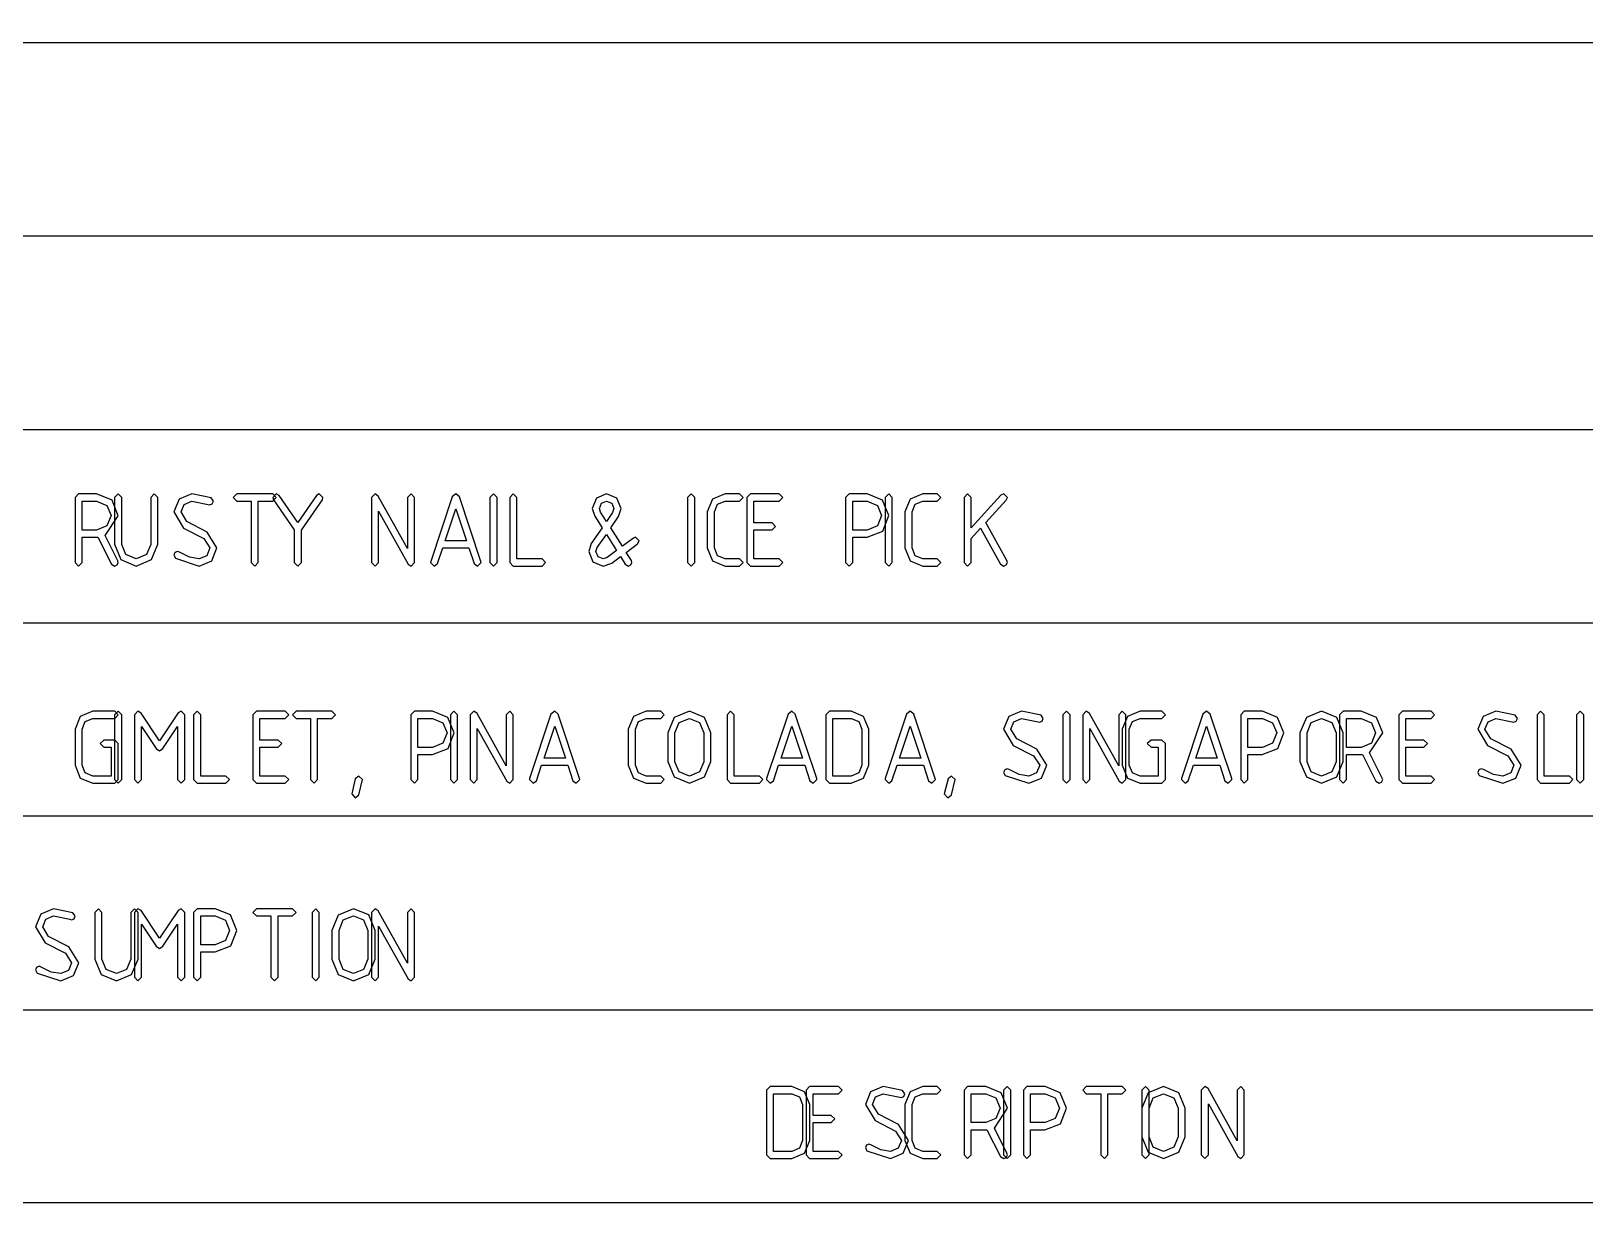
# Model space of a CAD drawing. Header units: metres. Extents: x 0 to 16.5, y 0 to 11.5.
# Drawn here: x 8.863 to 9.955, y 0.01 to 0.835 of the extents above; entities that cross this region are included whole.
import ezdxf

# ---------------------------------------------------------------- set-up
doc = ezdxf.new("R2010")
doc.units = ezdxf.units.M

msp = doc.modelspace()

# ---------------------------------------------------------------- linework, layer by layer
for points in [[(0.0104, 11.5461), (16.5118, 11.5461), (16.5118, 0.0104), (0.0104, 0.0104), (0.0104, 11.5461)], [(7.9642, 0.8264), (16.5118, 0.8264), (16.5118, 0.0104), (7.9642, 0.0104), (7.9642, 0.8264)], [(8.9243, 0.4937), (8.9199, 0.5046), (8.9091, 0.509), (8.8964, 0.509), (8.8939, 0.5064), (8.8939, 0.4608), (8.8964, 0.4583), (8.8989, 0.4608), (8.8989, 0.4786), (8.9091, 0.4786), (8.91, 0.4786), (8.9195, 0.4597), (8.9218, 0.4583), (8.9235, 0.4591), (8.9243, 0.4608), (8.9239, 0.462), (8.9152, 0.4797), (8.9243, 0.4937)], [(8.9091, 0.5039), (8.9163, 0.5009), (8.9193, 0.4938), (8.9163, 0.4866), (8.9091, 0.4836), (8.8989, 0.4836), (8.8989, 0.5039), (8.9091, 0.5039)], [(8.9495, 0.509), (8.9471, 0.5064), (8.9471, 0.4735), (8.9441, 0.4663), (8.9369, 0.4634), (8.9297, 0.4663), (8.9267, 0.4735), (8.9267, 0.5064), (8.9242, 0.509), (8.9217, 0.5064), (8.9217, 0.4736), (8.9262, 0.4628), (8.9369, 0.4583), (8.9476, 0.4628), (8.952, 0.4736), (8.952, 0.5064), (8.9495, 0.509)], [(8.9867, 0.4822), (8.9725, 0.4895), (8.9684, 0.4963), (8.9706, 0.5016), (8.976, 0.5039), (8.9876, 0.5016), (8.9886, 0.5013), (8.9904, 0.502), (8.9912, 0.5039), (8.9896, 0.5062), (8.976, 0.509), (8.9671, 0.5053), (8.9634, 0.4963), (8.9702, 0.485), (8.9845, 0.4777), (8.9887, 0.471), (8.9865, 0.4655), (8.9811, 0.4634), (8.9743, 0.4645), (8.9673, 0.468), (8.9659, 0.4685), (8.9641, 0.4677), (8.9634, 0.4659), (8.9645, 0.4638), (8.9811, 0.4583), (8.99, 0.462), (8.9937, 0.471), (8.9867, 0.4822)], [(9.0076, 0.5039), (9.0177, 0.5039), (9.0177, 0.4608), (9.0202, 0.4583), (9.0227, 0.4608), (9.0227, 0.5039), (9.0329, 0.5039), (9.0354, 0.5064), (9.0329, 0.509), (9.0076, 0.509), (9.0051, 0.5064), (9.0076, 0.5039)], [(9.0678, 0.5049), (9.0682, 0.5064), (9.0656, 0.509), (9.0636, 0.5078), (9.0506, 0.4889), (9.0375, 0.5078), (9.0354, 0.509), (9.0329, 0.5064), (9.0334, 0.5049), (9.048, 0.4837), (9.048, 0.4608), (9.0505, 0.4583), (9.0531, 0.4608), (9.0531, 0.4835), (9.0678, 0.5049)], [(9.1071, 0.5074), (9.1048, 0.509), (9.1023, 0.5064), (9.1023, 0.4608), (9.1048, 0.4583), (9.1073, 0.4608), (9.1073, 0.4968), (9.128, 0.4597), (9.1301, 0.4583), (9.1326, 0.4608), (9.1326, 0.5064), (9.1301, 0.509), (9.1276, 0.5064), (9.1276, 0.4706), (9.1071, 0.5074)], [(9.1792, 0.4616), (9.1641, 0.507), (9.1616, 0.509), (9.1591, 0.5069), (9.144, 0.4616), (9.1439, 0.4608), (9.1464, 0.4583), (9.1488, 0.4601), (9.1524, 0.471), (9.1708, 0.471), (9.1744, 0.4601), (9.1768, 0.4583), (9.1793, 0.4608), (9.1792, 0.4616)], [(9.1906, 0.4608), (9.1906, 0.5064), (9.1881, 0.509), (9.1856, 0.5064), (9.1856, 0.4608), (9.1881, 0.4583), (9.1906, 0.4608)], [(9.1995, 0.4608), (9.202, 0.4583), (9.2222, 0.4583), (9.2247, 0.4608), (9.2222, 0.4634), (9.2045, 0.4634), (9.2045, 0.5064), (9.202, 0.509), (9.1995, 0.5064), (9.1995, 0.4608)], [(9.2894, 0.474), (9.2904, 0.4761), (9.2879, 0.4786), (9.2864, 0.478), (9.2787, 0.4722), (9.2705, 0.4851), (9.276, 0.4931), (9.2778, 0.4988), (9.2748, 0.506), (9.2676, 0.509), (9.2605, 0.506), (9.2575, 0.4988), (9.2592, 0.4933), (9.2644, 0.4852), (9.2567, 0.4742), (9.255, 0.4685), (9.258, 0.4613), (9.2651, 0.4583), (9.2712, 0.4603), (9.2773, 0.4649), (9.2806, 0.4595), (9.2829, 0.4583), (9.2846, 0.4591), (9.2854, 0.4608), (9.285, 0.4622), (9.2813, 0.4679), (9.2894, 0.474)], [(9.2632, 0.4961), (9.2625, 0.4988), (9.2641, 0.5024), (9.2676, 0.5039), (9.2713, 0.5024), (9.2727, 0.4988), (9.2718, 0.496), (9.2675, 0.4896), (9.2632, 0.4961)], [(9.3295, 0.4608), (9.3295, 0.5064), (9.327, 0.509), (9.3245, 0.5064), (9.3245, 0.4608), (9.327, 0.4583), (9.3295, 0.4608)], [(9.351, 0.509), (9.3421, 0.5053), (9.3384, 0.4963), (9.3384, 0.471), (9.3421, 0.462), (9.351, 0.4583), (9.3611, 0.4583), (9.3636, 0.4608), (9.3611, 0.4634), (9.351, 0.4634), (9.3456, 0.4655), (9.3434, 0.471), (9.3434, 0.4963), (9.3456, 0.5017), (9.351, 0.5039), (9.3611, 0.5039), (9.3636, 0.5064), (9.3611, 0.509), (9.351, 0.509)], [(9.3687, 0.4583), (9.3889, 0.4583), (9.3914, 0.4608), (9.3889, 0.4634), (9.3712, 0.4634), (9.3712, 0.4837), (9.3839, 0.4837), (9.3864, 0.4862), (9.3839, 0.4887), (9.3712, 0.4887), (9.3712, 0.5039), (9.3889, 0.5039), (9.3914, 0.5064), (9.3889, 0.509), (9.3687, 0.509), (9.3661, 0.5064), (9.3661, 0.4608), (9.3687, 0.4583)], [(9.4356, 0.5064), (9.4356, 0.4608), (9.4381, 0.4583), (9.4406, 0.4608), (9.4406, 0.4786), (9.4507, 0.4786), (9.4617, 0.4828), (9.4659, 0.4938), (9.4615, 0.5046), (9.4508, 0.509), (9.4381, 0.509), (9.4356, 0.5064)], [(9.4508, 0.5039), (9.458, 0.5009), (9.4609, 0.4938), (9.458, 0.4866), (9.4508, 0.4836), (9.4406, 0.4836), (9.4406, 0.5039), (9.4508, 0.5039)], [(9.4684, 0.4608), (9.4684, 0.5064), (9.4659, 0.509), (9.4634, 0.5064), (9.4634, 0.4608), (9.4659, 0.4583), (9.4684, 0.4608)], [(9.4899, 0.509), (9.481, 0.5053), (9.4773, 0.4963), (9.4773, 0.471), (9.481, 0.462), (9.4899, 0.4583), (9.5, 0.4583), (9.5025, 0.4608), (9.5, 0.4634), (9.4899, 0.4634), (9.4845, 0.4655), (9.4823, 0.471), (9.4823, 0.4963), (9.4845, 0.5017), (9.4899, 0.5039), (9.5, 0.5039), (9.5025, 0.5064), (9.5, 0.509), (9.4899, 0.509)], [(9.5445, 0.4597), (9.5468, 0.4583), (9.5485, 0.4591), (9.5493, 0.4608), (9.5489, 0.4621), (9.5341, 0.4888), (9.5485, 0.5047), (9.5493, 0.5064), (9.5468, 0.509), (9.5448, 0.5081), (9.5239, 0.4851), (9.5239, 0.5064), (9.5214, 0.509), (9.5189, 0.5064), (9.5189, 0.4608), (9.5214, 0.4583), (9.5239, 0.4608), (9.5239, 0.4776), (9.5304, 0.4849), (9.5445, 0.4597)], [(9.1691, 0.476), (9.1541, 0.476), (9.1616, 0.4986), (9.1691, 0.476)], [(9.2681, 0.4643), (9.2651, 0.4634), (9.2616, 0.4648), (9.26, 0.4685), (9.2609, 0.4713), (9.2674, 0.4805), (9.2746, 0.4692), (9.2681, 0.4643)], [(8.9011, 0.3128), (8.8989, 0.3182), (8.8989, 0.3435), (8.9011, 0.349), (8.9065, 0.3511), (8.9218, 0.3511), (8.9243, 0.3536), (8.9218, 0.3562), (8.9065, 0.3562), (8.8976, 0.3525), (8.8939, 0.3435), (8.8939, 0.3182), (8.8976, 0.3092), (8.9065, 0.3056), (8.9218, 0.3056), (8.9243, 0.3081), (8.9243, 0.3334), (8.9218, 0.3359), (8.9142, 0.3359), (8.9116, 0.3334), (8.9142, 0.3309), (8.9193, 0.3309), (8.9193, 0.3106), (8.9065, 0.3106), (8.9011, 0.3128)], [(8.9267, 0.3081), (8.9267, 0.3536), (8.9242, 0.3562), (8.9217, 0.3536), (8.9217, 0.3081), (8.9242, 0.3056), (8.9267, 0.3081)], [(8.9663, 0.355), (8.9533, 0.3354), (8.9404, 0.3549), (8.9381, 0.3562), (8.9356, 0.3536), (8.9356, 0.3081), (8.9381, 0.3056), (8.9406, 0.3081), (8.9406, 0.3454), (8.951, 0.3299), (8.9533, 0.3283), (8.9556, 0.3299), (8.9659, 0.3454), (8.9659, 0.3081), (8.9684, 0.3056), (8.971, 0.3081), (8.971, 0.3536), (8.9684, 0.3562), (8.9663, 0.355)], [(8.9773, 0.3081), (8.9798, 0.3056), (9, 0.3056), (9.0025, 0.3081), (9, 0.3106), (8.9823, 0.3106), (8.9823, 0.3536), (8.9798, 0.3562), (8.9773, 0.3536), (8.9773, 0.3081)], [(9.0214, 0.3056), (9.0417, 0.3056), (9.0442, 0.3081), (9.0417, 0.3106), (9.0239, 0.3106), (9.0239, 0.3309), (9.0366, 0.3309), (9.0392, 0.3334), (9.0366, 0.3359), (9.0239, 0.3359), (9.0239, 0.3511), (9.0417, 0.3511), (9.0442, 0.3536), (9.0417, 0.3562), (9.0214, 0.3562), (9.0189, 0.3536), (9.0189, 0.3081), (9.0214, 0.3056)], [(9.0493, 0.3511), (9.0594, 0.3511), (9.0594, 0.3081), (9.0619, 0.3056), (9.0644, 0.3081), (9.0644, 0.3511), (9.0745, 0.3511), (9.077, 0.3536), (9.0745, 0.3562), (9.0493, 0.3562), (9.0468, 0.3536), (9.0493, 0.3511)], [(9.13, 0.3536), (9.13, 0.3081), (9.1325, 0.3056), (9.135, 0.3081), (9.135, 0.3258), (9.1452, 0.3258), (9.1561, 0.33), (9.1604, 0.341), (9.156, 0.3518), (9.1452, 0.3562), (9.1325, 0.3562), (9.13, 0.3536)], [(9.1452, 0.3511), (9.1524, 0.3481), (9.1554, 0.341), (9.1524, 0.3338), (9.1452, 0.3308), (9.135, 0.3308), (9.135, 0.3511), (9.1452, 0.3511)], [(9.1628, 0.3081), (9.1628, 0.3536), (9.1603, 0.3562), (9.1578, 0.3536), (9.1578, 0.3081), (9.1603, 0.3056), (9.1628, 0.3081)], [(9.1765, 0.3547), (9.1742, 0.3562), (9.1717, 0.3536), (9.1717, 0.3081), (9.1742, 0.3056), (9.1767, 0.3081), (9.1767, 0.344), (9.1974, 0.3069), (9.1995, 0.3056), (9.202, 0.3081), (9.202, 0.3536), (9.1995, 0.3562), (9.1971, 0.3536), (9.1971, 0.3179), (9.1765, 0.3547)], [(9.2486, 0.3089), (9.2335, 0.3542), (9.2311, 0.3562), (9.2285, 0.3541), (9.2134, 0.3089), (9.2134, 0.3081), (9.2159, 0.3056), (9.2182, 0.3073), (9.2218, 0.3182), (9.2403, 0.3182), (9.2439, 0.3073), (9.2462, 0.3056), (9.2487, 0.3081), (9.2486, 0.3089)], [(9.2954, 0.3562), (9.2865, 0.3525), (9.2828, 0.3435), (9.2828, 0.3182), (9.2865, 0.3092), (9.2954, 0.3056), (9.3056, 0.3056), (9.3081, 0.3081), (9.3056, 0.3106), (9.2954, 0.3106), (9.29, 0.3128), (9.2878, 0.3182), (9.2878, 0.3435), (9.29, 0.349), (9.2954, 0.3511), (9.3056, 0.3511), (9.3081, 0.3536), (9.3056, 0.3562), (9.2954, 0.3562)], [(9.3409, 0.341), (9.3365, 0.3518), (9.3258, 0.3562), (9.3151, 0.3517), (9.3106, 0.341), (9.3106, 0.3208), (9.3151, 0.31), (9.3258, 0.3056), (9.3365, 0.31), (9.3409, 0.3208), (9.3409, 0.341)], [(9.333, 0.3135), (9.3258, 0.3106), (9.3186, 0.3135), (9.3156, 0.3207), (9.3156, 0.341), (9.3186, 0.3483), (9.3258, 0.3511), (9.333, 0.3483), (9.3359, 0.341), (9.3359, 0.3207), (9.333, 0.3135)], [(9.3523, 0.3081), (9.3548, 0.3056), (9.375, 0.3056), (9.3775, 0.3081), (9.375, 0.3106), (9.3573, 0.3106), (9.3573, 0.3536), (9.3548, 0.3562), (9.3523, 0.3536), (9.3523, 0.3081)], [(9.4153, 0.3089), (9.4002, 0.3542), (9.3977, 0.3562), (9.3952, 0.3541), (9.3801, 0.3089), (9.38, 0.3081), (9.3825, 0.3056), (9.3849, 0.3073), (9.3885, 0.3182), (9.407, 0.3182), (9.4105, 0.3073), (9.4129, 0.3056), (9.4154, 0.3081), (9.4153, 0.3089)], [(9.4217, 0.3081), (9.4242, 0.3056), (9.4394, 0.3056), (9.4483, 0.3092), (9.452, 0.3182), (9.452, 0.3435), (9.4483, 0.3525), (9.4394, 0.3562), (9.4242, 0.3562), (9.4217, 0.3536), (9.4217, 0.3081)], [(9.4394, 0.3511), (9.4448, 0.349), (9.4471, 0.3435), (9.4471, 0.3182), (9.4448, 0.3128), (9.4394, 0.3106), (9.4267, 0.3106), (9.4267, 0.3511), (9.4394, 0.3511)], [(9.4986, 0.3089), (9.4835, 0.3542), (9.4811, 0.3562), (9.4785, 0.3541), (9.4634, 0.3089), (9.4634, 0.3081), (9.4659, 0.3056), (9.4682, 0.3073), (9.4718, 0.3182), (9.4903, 0.3182), (9.4939, 0.3073), (9.4962, 0.3056), (9.4987, 0.3081), (9.4986, 0.3089)], [(9.57, 0.3294), (9.5559, 0.3367), (9.5517, 0.3435), (9.5539, 0.3488), (9.5593, 0.3511), (9.5709, 0.3488), (9.5719, 0.3485), (9.5737, 0.3492), (9.5745, 0.3511), (9.573, 0.3534), (9.5593, 0.3562), (9.5504, 0.3525), (9.5467, 0.3435), (9.5535, 0.3322), (9.5678, 0.3249), (9.5721, 0.3182), (9.5698, 0.3128), (9.5644, 0.3106), (9.5577, 0.3117), (9.5507, 0.3152), (9.5492, 0.3157), (9.5475, 0.3149), (9.5467, 0.3132), (9.5478, 0.311), (9.5644, 0.3056), (9.5733, 0.3092), (9.577, 0.3182), (9.57, 0.3294)], [(9.5934, 0.3081), (9.5934, 0.3536), (9.5909, 0.3562), (9.5884, 0.3536), (9.5884, 0.3081), (9.5909, 0.3056), (9.5934, 0.3081)], [(9.6071, 0.3547), (9.6048, 0.3562), (9.6023, 0.3536), (9.6023, 0.3081), (9.6048, 0.3056), (9.6073, 0.3081), (9.6073, 0.344), (9.628, 0.3069), (9.6301, 0.3056), (9.6326, 0.3081), (9.6326, 0.3536), (9.6301, 0.3562), (9.6276, 0.3536), (9.6276, 0.3179), (9.6071, 0.3547)], [(9.6373, 0.3128), (9.635, 0.3182), (9.635, 0.3435), (9.6373, 0.349), (9.6426, 0.3511), (9.6579, 0.3511), (9.6604, 0.3536), (9.6579, 0.3562), (9.6426, 0.3562), (9.6337, 0.3525), (9.63, 0.3435), (9.63, 0.3182), (9.6337, 0.3092), (9.6426, 0.3056), (9.6579, 0.3056), (9.6604, 0.3081), (9.6604, 0.3334), (9.6579, 0.3359), (9.6503, 0.3359), (9.6477, 0.3334), (9.6503, 0.3309), (9.6554, 0.3309), (9.6554, 0.3106), (9.6426, 0.3106), (9.6373, 0.3128)], [(9.707, 0.3089), (9.6919, 0.3542), (9.6894, 0.3562), (9.6868, 0.3541), (9.6718, 0.3089), (9.6717, 0.3081), (9.6742, 0.3056), (9.6765, 0.3073), (9.6802, 0.3182), (9.6986, 0.3182), (9.7022, 0.3073), (9.7045, 0.3056), (9.7071, 0.3081), (9.707, 0.3089)], [(9.7134, 0.3536), (9.7134, 0.3081), (9.7159, 0.3056), (9.7184, 0.3081), (9.7184, 0.3258), (9.7285, 0.3258), (9.7395, 0.33), (9.7437, 0.341), (9.7393, 0.3518), (9.7286, 0.3562), (9.7159, 0.3562), (9.7134, 0.3536)], [(9.7286, 0.3511), (9.7357, 0.3481), (9.7387, 0.341), (9.7357, 0.3338), (9.7286, 0.3308), (9.7184, 0.3308), (9.7184, 0.3511), (9.7286, 0.3511)], [(9.7854, 0.341), (9.781, 0.3518), (9.7702, 0.3562), (9.7595, 0.3517), (9.755, 0.341), (9.755, 0.3208), (9.7595, 0.31), (9.7702, 0.3056), (9.7809, 0.31), (9.7854, 0.3208), (9.7854, 0.341)], [(9.7774, 0.3135), (9.7702, 0.3106), (9.763, 0.3135), (9.76, 0.3207), (9.76, 0.341), (9.763, 0.3483), (9.7702, 0.3511), (9.7774, 0.3483), (9.7804, 0.341), (9.7804, 0.3207), (9.7774, 0.3135)], [(9.8132, 0.3409), (9.8087, 0.3518), (9.798, 0.3562), (9.7853, 0.3562), (9.7828, 0.3536), (9.7828, 0.3081), (9.7853, 0.3056), (9.7878, 0.3081), (9.7878, 0.3258), (9.798, 0.3258), (9.7989, 0.3258), (9.8084, 0.307), (9.8107, 0.3056), (9.8124, 0.3063), (9.8132, 0.3081), (9.8128, 0.3092), (9.804, 0.3269), (9.8132, 0.3409)], [(9.798, 0.3511), (9.8052, 0.3481), (9.8082, 0.341), (9.8052, 0.3338), (9.798, 0.3308), (9.7878, 0.3308), (9.7878, 0.3511), (9.798, 0.3511)], [(9.827, 0.3056), (9.8472, 0.3056), (9.8497, 0.3081), (9.8472, 0.3106), (9.8295, 0.3106), (9.8295, 0.3309), (9.8422, 0.3309), (9.8447, 0.3334), (9.8422, 0.3359), (9.8295, 0.3359), (9.8295, 0.3511), (9.8472, 0.3511), (9.8497, 0.3536), (9.8472, 0.3562), (9.827, 0.3562), (9.8245, 0.3536), (9.8245, 0.3081), (9.827, 0.3056)], [(9.9034, 0.3294), (9.8892, 0.3367), (9.885, 0.3435), (9.8873, 0.3488), (9.8926, 0.3511), (9.9042, 0.3488), (9.9053, 0.3485), (9.9071, 0.3492), (9.9079, 0.3511), (9.9063, 0.3534), (9.8926, 0.3562), (9.8837, 0.3525), (9.88, 0.3435), (9.8868, 0.3322), (9.9011, 0.3249), (9.9054, 0.3182), (9.9032, 0.3128), (9.8977, 0.3106), (9.891, 0.3117), (9.884, 0.3152), (9.8825, 0.3157), (9.8808, 0.3149), (9.88, 0.3132), (9.8811, 0.311), (9.8977, 0.3056), (9.9067, 0.3092), (9.9104, 0.3182), (9.9034, 0.3294)], [(9.9217, 0.3081), (9.9242, 0.3056), (9.9444, 0.3056), (9.9469, 0.3081), (9.9444, 0.3106), (9.9267, 0.3106), (9.9267, 0.3536), (9.9242, 0.3562), (9.9217, 0.3536), (9.9217, 0.3081)], [(9.9545, 0.3081), (9.9545, 0.3536), (9.952, 0.3562), (9.9495, 0.3536), (9.9495, 0.3081), (9.952, 0.3056), (9.9545, 0.3081)], [(9.2386, 0.3232), (9.2236, 0.3232), (9.2311, 0.3458), (9.2386, 0.3232)], [(9.4052, 0.3232), (9.3902, 0.3232), (9.3977, 0.3458), (9.4052, 0.3232)], [(9.4886, 0.3232), (9.4736, 0.3232), (9.4811, 0.3458), (9.4886, 0.3232)], [(9.6969, 0.3232), (9.6819, 0.3232), (9.6894, 0.3458), (9.6969, 0.3232)], [(9.0909, 0.3087), (9.0884, 0.298), (9.0909, 0.2954), (9.0933, 0.2973), (9.096, 0.3081), (9.0934, 0.3106), (9.0909, 0.3087)], [(9.5076, 0.3087), (9.505, 0.298), (9.5075, 0.2954), (9.51, 0.2973), (9.5126, 0.3081), (9.51, 0.3106), (9.5076, 0.3087)], [(8.8895, 0.1905), (8.8753, 0.1978), (8.8712, 0.2046), (8.8734, 0.21), (8.8788, 0.2122), (8.8903, 0.2099), (8.8914, 0.2096), (8.8932, 0.2103), (8.894, 0.2122), (8.8924, 0.2145), (8.8788, 0.2173), (8.8698, 0.2136), (8.8661, 0.2046), (8.8729, 0.1934), (8.8873, 0.186), (8.8915, 0.1793), (8.8893, 0.1739), (8.8839, 0.1717), (8.8771, 0.1728), (8.8701, 0.1763), (8.8687, 0.1768), (8.8669, 0.176), (8.8661, 0.1743), (8.8672, 0.1721), (8.8839, 0.1667), (8.8928, 0.1704), (8.8965, 0.1793), (8.8895, 0.1905)], [(8.9357, 0.2173), (8.9332, 0.2147), (8.9332, 0.1818), (8.9302, 0.1746), (8.923, 0.1717), (8.9158, 0.1746), (8.9128, 0.1818), (8.9128, 0.2147), (8.9103, 0.2173), (8.9078, 0.2147), (8.9078, 0.1819), (8.9123, 0.1711), (8.923, 0.1667), (8.9337, 0.1711), (8.9382, 0.1819), (8.9382, 0.2147), (8.9357, 0.2173)], [(8.9663, 0.2161), (8.9533, 0.1966), (8.9404, 0.216), (8.9381, 0.2173), (8.9356, 0.2147), (8.9356, 0.1692), (8.9381, 0.1667), (8.9406, 0.1692), (8.9406, 0.2065), (8.951, 0.191), (8.9533, 0.1894), (8.9556, 0.191), (8.9659, 0.2065), (8.9659, 0.1692), (8.9684, 0.1667), (8.971, 0.1692), (8.971, 0.2147), (8.9684, 0.2173), (8.9663, 0.2161)], [(8.9773, 0.2147), (8.9773, 0.1692), (8.9798, 0.1667), (8.9823, 0.1692), (8.9823, 0.1869), (8.9924, 0.1869), (9.0034, 0.1911), (9.0076, 0.2021), (9.0032, 0.2129), (8.9925, 0.2173), (8.9798, 0.2173), (8.9773, 0.2147)], [(8.9925, 0.2122), (8.9996, 0.2093), (9.0026, 0.2021), (8.9996, 0.1949), (8.9925, 0.1919), (8.9823, 0.1919), (8.9823, 0.2122), (8.9925, 0.2122)], [(9.0215, 0.2122), (9.0316, 0.2122), (9.0316, 0.1692), (9.0341, 0.1667), (9.0366, 0.1692), (9.0366, 0.2122), (9.0468, 0.2122), (9.0493, 0.2147), (9.0468, 0.2173), (9.0215, 0.2173), (9.019, 0.2147), (9.0215, 0.2122)], [(9.0656, 0.1692), (9.0656, 0.2147), (9.0631, 0.2173), (9.0606, 0.2147), (9.0606, 0.1692), (9.0631, 0.1667), (9.0656, 0.1692)], [(9.1048, 0.2021), (9.1004, 0.2129), (9.0897, 0.2173), (9.0789, 0.2128), (9.0745, 0.2021), (9.0745, 0.1819), (9.0789, 0.1711), (9.0897, 0.1667), (9.1004, 0.1711), (9.1048, 0.1819), (9.1048, 0.2021)], [(9.0968, 0.1746), (9.0897, 0.1717), (9.0825, 0.1746), (9.0795, 0.1818), (9.0795, 0.2021), (9.0825, 0.2094), (9.0897, 0.2122), (9.0968, 0.2094), (9.0998, 0.2021), (9.0998, 0.1818), (9.0968, 0.1746)], [(9.1071, 0.2158), (9.1048, 0.2173), (9.1023, 0.2147), (9.1023, 0.1692), (9.1048, 0.1667), (9.1073, 0.1692), (9.1073, 0.2051), (9.128, 0.168), (9.1301, 0.1667), (9.1326, 0.1692), (9.1326, 0.2147), (9.1301, 0.2173), (9.1276, 0.2147), (9.1276, 0.179), (9.1071, 0.2158)], [(9.38, 0.0442), (9.3825, 0.0417), (9.3977, 0.0417), (9.4067, 0.0454), (9.4104, 0.0543), (9.4104, 0.0796), (9.4067, 0.0886), (9.3977, 0.0923), (9.3825, 0.0923), (9.38, 0.0897), (9.38, 0.0442)], [(9.4103, 0.0417), (9.4306, 0.0417), (9.4331, 0.0442), (9.4306, 0.0467), (9.4128, 0.0467), (9.4128, 0.067), (9.4255, 0.067), (9.4281, 0.0695), (9.4255, 0.072), (9.4128, 0.072), (9.4128, 0.0872), (9.4306, 0.0872), (9.4331, 0.0897), (9.4306, 0.0923), (9.4103, 0.0923), (9.4078, 0.0897), (9.4078, 0.0442), (9.4103, 0.0417)], [(9.4728, 0.0655), (9.4587, 0.0728), (9.4545, 0.0796), (9.4567, 0.085), (9.4621, 0.0872), (9.4737, 0.0849), (9.4747, 0.0846), (9.4765, 0.0853), (9.4773, 0.0872), (9.4757, 0.0895), (9.4621, 0.0923), (9.4532, 0.0886), (9.4495, 0.0796), (9.4563, 0.0684), (9.4706, 0.061), (9.4748, 0.0543), (9.4726, 0.0489), (9.4672, 0.0467), (9.4604, 0.0478), (9.4534, 0.0513), (9.452, 0.0518), (9.4503, 0.051), (9.4495, 0.0493), (9.4506, 0.0471), (9.4672, 0.0417), (9.4761, 0.0454), (9.4798, 0.0543), (9.4728, 0.0655)], [(9.4899, 0.0923), (9.481, 0.0886), (9.4773, 0.0796), (9.4773, 0.0543), (9.481, 0.0454), (9.4899, 0.0417), (9.5, 0.0417), (9.5025, 0.0442), (9.5, 0.0467), (9.4899, 0.0467), (9.4845, 0.0489), (9.4823, 0.0543), (9.4823, 0.0796), (9.4845, 0.0851), (9.4899, 0.0872), (9.5, 0.0872), (9.5025, 0.0897), (9.5, 0.0923), (9.4899, 0.0923)], [(9.5493, 0.077), (9.5449, 0.0879), (9.5341, 0.0923), (9.5214, 0.0923), (9.5189, 0.0897), (9.5189, 0.0442), (9.5214, 0.0417), (9.5239, 0.0442), (9.5239, 0.0619), (9.5341, 0.0619), (9.535, 0.0619), (9.5445, 0.0431), (9.5468, 0.0417), (9.5485, 0.0424), (9.5493, 0.0442), (9.5489, 0.0454), (9.5402, 0.063), (9.5493, 0.077)], [(9.5517, 0.0442), (9.5517, 0.0897), (9.5492, 0.0923), (9.5467, 0.0897), (9.5467, 0.0442), (9.5492, 0.0417), (9.5517, 0.0442)], [(9.5606, 0.0897), (9.5606, 0.0442), (9.5631, 0.0417), (9.5656, 0.0442), (9.5656, 0.0619), (9.5757, 0.0619), (9.5867, 0.0661), (9.5909, 0.0771), (9.5865, 0.0879), (9.5758, 0.0923), (9.5631, 0.0923), (9.5606, 0.0897)], [(9.6048, 0.0872), (9.615, 0.0872), (9.615, 0.0442), (9.6175, 0.0417), (9.62, 0.0442), (9.62, 0.0872), (9.6301, 0.0872), (9.6326, 0.0897), (9.6301, 0.0923), (9.6048, 0.0923), (9.6023, 0.0897), (9.6048, 0.0872)], [(9.6489, 0.0442), (9.6489, 0.0897), (9.6464, 0.0923), (9.6439, 0.0897), (9.6439, 0.0442), (9.6464, 0.0417), (9.6489, 0.0442)], [(9.6743, 0.0771), (9.6699, 0.0879), (9.6591, 0.0923), (9.6484, 0.0878), (9.6439, 0.0771), (9.6439, 0.0569), (9.6484, 0.0461), (9.6591, 0.0417), (9.6698, 0.0461), (9.6743, 0.0569), (9.6743, 0.0771)], [(9.6904, 0.0908), (9.6881, 0.0923), (9.6856, 0.0897), (9.6856, 0.0442), (9.6881, 0.0417), (9.6906, 0.0442), (9.6906, 0.0801), (9.7113, 0.043), (9.7134, 0.0417), (9.7159, 0.0442), (9.7159, 0.0897), (9.7134, 0.0923), (9.7109, 0.0897), (9.7109, 0.054), (9.6904, 0.0908)], [(9.3977, 0.0872), (9.4032, 0.0851), (9.4054, 0.0796), (9.4054, 0.0543), (9.4032, 0.0489), (9.3977, 0.0467), (9.385, 0.0467), (9.385, 0.0872), (9.3977, 0.0872)], [(9.5341, 0.0872), (9.5413, 0.0843), (9.5443, 0.0771), (9.5413, 0.0699), (9.5341, 0.0669), (9.5239, 0.0669), (9.5239, 0.0872), (9.5341, 0.0872)], [(9.5758, 0.0872), (9.583, 0.0843), (9.5859, 0.0771), (9.583, 0.0699), (9.5758, 0.0669), (9.5656, 0.0669), (9.5656, 0.0872), (9.5758, 0.0872)], [(9.6663, 0.0496), (9.6591, 0.0467), (9.6519, 0.0496), (9.6489, 0.0568), (9.6489, 0.0771), (9.6519, 0.0844), (9.6591, 0.0872), (9.6663, 0.0844), (9.6693, 0.0771), (9.6693, 0.0568), (9.6663, 0.0496)]]:
    msp.add_lwpolyline(points, close=True)
for points in [[(7.9642, 0.6905), (13.146, 0.6905)], [(7.9642, 0.5543), (13.146, 0.5543)], [(7.9642, 0.4184), (13.146, 0.4184)], [(7.9642, 0.2826), (13.146, 0.2826)], [(7.9642, 0.1463), (13.146, 0.1463)]]:
    msp.add_lwpolyline(points)

doc.saveas('drawing.dxf')
